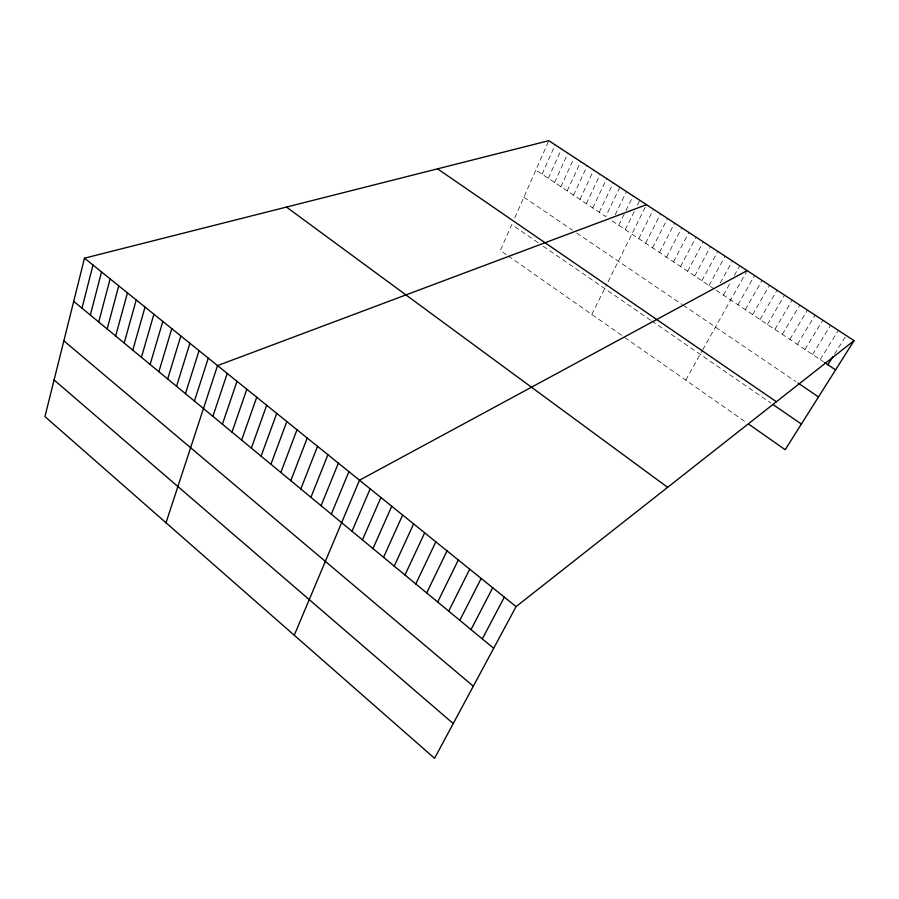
<?xml version="1.0" encoding="UTF-8"?>
<svg xmlns="http://www.w3.org/2000/svg" width="899" height="899" viewBox="0 0 899 899"><rect width="100%" height="100%" fill="white"/><g stroke="black" fill="none" stroke-linecap="round" stroke-linejoin="round"><path stroke-width="0.67" stroke-dasharray="4.5 3.37" d="M514.779 217.794L548.806 140.682M542.086 174.17L555.144 144.829M548.334 178.339L561.493 148.998M554.616 182.519L567.887 153.178M560.92 186.722L574.292 157.381M567.235 190.936L580.732 161.595M573.584 195.173L587.182 165.832M579.967 199.421L593.677 170.08M586.362 203.691L600.184 174.339M592.789 207.972L606.724 178.62M599.24 212.276L613.287 182.924M619.872 187.239L605.712 216.592L535.86 170.012M615.186 214.816L626.491 191.577M618.737 225.278L625.333 211.827M625.94 210.602L633.132 195.926M625.288 229.65L634.357 211.299M637.38 205.186L639.807 200.297M591.8 314.425L606.937 284.05M608.072 281.803L645.887 205.905M638.74 238.617L653.494 209.265M645.639 243.213L660.518 213.861M652.562 247.832L667.564 218.479M659.518 252.473L674.643 223.121M666.496 257.136L681.757 227.784M673.52 261.811L688.904 232.459M680.554 266.509L696.073 237.156M687.634 271.217L703.276 241.876M694.736 275.959L710.502 246.607M701.861 280.713L717.773 251.372M709.03 285.489L725.066 256.148M720.256 282.949L732.393 260.946M723.437 295.097L730.921 281.657M734.314 275.543L739.753 265.767M685.723 380.131L702.074 350.97M702.703 349.846L746.451 271.835M737.978 304.795L754.564 275.476M745.293 309.672L762.015 280.353M752.643 314.571L769.499 285.264M760.026 319.493L777.017 290.186M767.431 324.438L784.569 295.13M774.871 329.394L792.154 300.097M782.344 334.383L799.773 305.087M789.85 339.384L807.426 310.099M797.391 344.418L815.112 315.133M804.965 349.464L822.832 320.19M812.572 354.532L830.586 325.269M820.214 359.634L838.374 330.371M834.474 354.217L845.465 336.664M612.208 220.929L714.166 288.916M716.222 290.287L823.495 361.825M523.859 197.218L572.506 230.189M576.709 233.043L682.127 304.491M683.128 305.166L795.907 381.614M538.085 242.674L511.789 224.559L500.361 250.461L506.294 254.619M543.198 246.191L650.618 320.201M651.753 320.988L770.814 402.999M508.283 256.001L622.524 335.923M624.738 337.462L745.934 422.249"/><path stroke-width="1.35" d="M84.495 258.182L44.95 416.585L434.577 758.318L516.06 606.611L854.05 340.642L548.806 140.682L84.495 258.182L516.06 606.611M82 308.188L92.979 265.036M90.338 315.077L101.52 271.925M98.721 322.011L110.116 278.87M107.161 328.978L118.758 285.848M115.645 335.99L127.467 292.872M124.186 343.047L136.221 299.94M132.782 350.138L145.031 307.053M141.424 357.285L153.898 314.212M150.122 364.477L162.809 321.415M158.876 371.703L171.788 328.663M167.686 378.973L180.823 335.956M176.541 386.3L189.914 343.294M185.464 393.661L199.061 350.689M194.431 401.078L208.276 358.117M166.012 522.769L217.536 365.601L646.505 204.68M212.906 416.338L227.233 373.433M222.424 424.204L236.999 381.311M231.998 432.104L246.832 389.245M241.629 440.072L256.732 397.234M251.338 448.084L266.688 405.28M261.103 456.153L276.723 413.383M270.925 464.277L286.826 421.541M280.825 472.447L296.996 429.744M290.793 480.684L307.233 438.015M300.817 488.966L317.538 446.331M310.919 497.316L327.921 454.714M321.078 505.71L338.372 463.154M331.315 514.172L348.902 471.649M294.254 635.245L359.499 480.212L747.136 270.61M352.003 531.253L370.174 488.831M362.443 539.883L380.918 497.507M372.973 548.581L391.739 506.249M383.558 557.324L402.64 515.048M394.223 566.145L413.619 523.915M404.966 575.012L424.676 532.837M415.788 583.945L435.813 541.827M426.677 592.947L447.028 550.885M437.644 602.015L458.333 560.01M448.691 611.14L469.705 569.191M459.816 620.332L481.167 578.45M471.02 629.581L492.719 587.766M482.302 638.908L504.339 597.161M827.878 364.747L833.013 356.555M854.05 340.642L785.187 449.702L749.002 424.384M824.597 362.555L835.587 369.882M798.054 383.064L818.506 396.931M437.555 168.832L776.388 401.763M772.904 404.449L801.38 424.058M286.466 207.073L667.642 487.337M73.718 301.345L493.675 648.291M63.863 340.822L473.312 686.184M54.086 379.974L453.242 723.56"/></g></svg>
